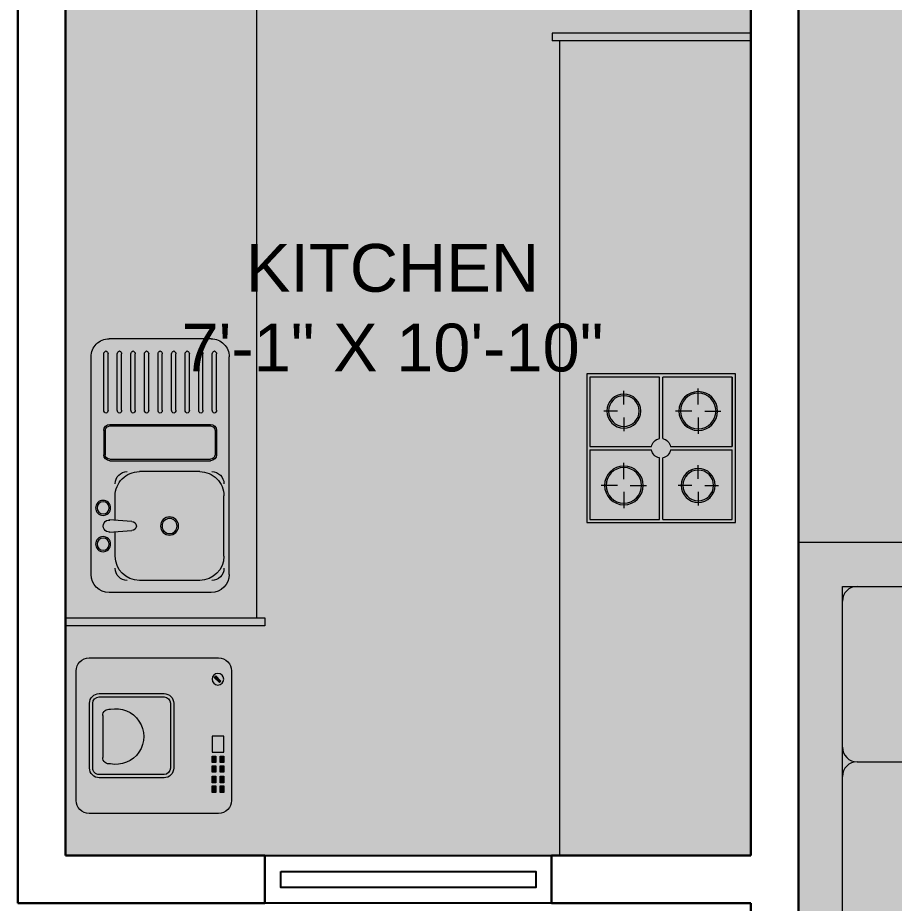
# Model space of a CAD drawing. Header units: inches. Extents: x -5.8 to 4.8, y -4.2 to 4.3.
# Drawn here: x -5.75 to -3, y -1.07 to 1.708 of the extents above; entities that cross this region are included whole.
import ezdxf

# ---------------------------------------------------------------- set-up
doc = ezdxf.new("R2010")
doc.units = ezdxf.units.IN
doc.header["$MEASUREMENT"] = 0
for name, color, linetype, lineweight in [('floor', 8, 'Continuous', 13), ('FURINTURE', 7, 'Continuous', 18), ('text', 7, 'Continuous', 25), ('WALL', 7, 'Continuous', 30), ('WINDOW', 140, 'Continuous', 25)]:
    doc.layers.add(name, color=color, linetype=linetype, lineweight=lineweight)
doc.layers.add('FUR HATCH', color=7, linetype='Continuous', lineweight=5, true_color=0xffffff)
doc.styles.add('ARIAL', font='arial.ttf')

# ---------------------------------------------------------------- blocks, each defined once
blk = doc.blocks.new('5SF48')
at = {"layer": 'FUR HATCH', "true_color": 0xffffff}
for points in [[(804.968206248391, -39.41135906562914), (804.3452062483916, -39.41135906562916), (804.3452062483916, -39.38635906562915), (804.968206248391, -39.38635906562915)], [(804.945206248391, -39.41135906562916), (804.3452062483908, -39.41135906562916), (804.3452062483915, -41.96635906562912), (804.9452062483914, -41.96635906562912)]]:
    blk.add_hatch(color=7, dxfattribs=at).paths.add_polyline_path(points)
at = {"layer": 'FURINTURE'}
for p, q in [((804.3452062483916, -39.38635906562915), (804.968206248391, -39.38635906562915)), ((804.3452062483916, -39.38635906562915), (804.3452062483916, -41.9663590656291)), ((804.968206248391, -39.38635906562915), (804.968206248391, -39.41135906562914)), ((804.3452062483916, -39.41135906562916), (804.9682062483913, -39.41135906562914)), ((804.945206248391, -39.41135906562916), (804.9452062483917, -41.9663590656291)), ((804.3936410288885, -40.92211377914897), (804.3936410288885, -40.45560435210929)), ((804.3936410288885, -40.45560435210929), (804.8601504559282, -40.45560435210929)), ((804.4037825381721, -40.46574586139275), (804.6218249877667, -40.46574586139275)), ((804.4037825381721, -40.46574586139275), (804.4037825381721, -40.6837883109874)), ((804.4037825381721, -40.6837883109874), (804.4037825381721, -40.46574586139275)), ((804.6218249877667, -40.65886007660812), (804.6218249877667, -40.46574586139275)), ((804.6319664970504, -40.65886007660812), (804.6319664970504, -40.46574586139275)), ((804.6319664970504, -40.46574586139275), (804.850008946645, -40.46574586139275)), ((804.850008946645, -40.46574586139275), (804.850008946645, -40.6837883109874)), ((804.8601504559282, -40.45560435210929), (804.8601504559282, -40.92211377914897)), ((804.5102683856486, -40.55194869030215), (804.5102683856486, -40.5012411438849)), ((804.7435230991684, -40.55194869030198), (804.7435230991684, -40.50884727584743)), ((804.4899853670813, -40.57223170886921), (804.4392778206642, -40.57223170886921)), ((804.5305514042157, -40.57223170886921), (804.5812589506329, -40.57223170886921)), ((804.7638061177355, -40.57223170886921), (804.80690753219, -40.57223170886921)), ((804.5102683856486, -40.59251472743627), (804.5102683856486, -40.64322227385351)), ((804.7435230991684, -40.59251472743643), (804.7435230991684, -40.63561614189099)), ((804.5968967533875, -40.6837883109874), (804.4037825381721, -40.6837883109874)), ((804.5968967533875, -40.69392982027086), (804.4037825381721, -40.69392982027086)), ((804.4037825381721, -40.9119722698655), (804.4037825381721, -40.69392982027086)), ((804.850008946645, -40.6837883109874), (804.6568947314295, -40.6837883109874)), ((804.850008946645, -40.69392982027086), (804.6568947314295, -40.69392982027086)), ((804.850008946645, -40.69392982027086), (804.850008946645, -40.9119722698655)), ((804.6218249877667, -40.9119722698655), (804.6218249877667, -40.71885805465014)), ((804.6319664970504, -40.9119722698655), (804.6319664970504, -40.71885805465014)), ((804.5102683856486, -40.78520340382182), (804.5102683856486, -40.74210198936728)), ((804.7435230991684, -40.7856171981664), (804.7435230991684, -40.73449585740475)), ((804.4899853670813, -40.80548642238904), (804.4468839526268, -40.80548642238904)), ((804.5305514042157, -40.80548642238904), (804.5736528186702, -40.80548642238904)), ((804.7236538749456, -40.80548642238904), (804.6725325341839, -40.80548642238904)), ((804.7638061177353, -40.80548642238904), (804.8145136641526, -40.80548642238904)), ((804.5102683856486, -40.82576944095627), (804.5102683856486, -40.86887085541083)), ((804.7435230991684, -40.82576944095599), (804.7435230991684, -40.87647698737335)), ((804.6218249877667, -40.9119722698655), (804.4037825381721, -40.9119722698655)), ((804.850008946645, -40.9119722698655), (804.6319664970504, -40.9119722698655)), ((804.8601504559282, -40.92211377914897), (804.3936410288885, -40.92211377914897)), ((804.9452062483917, -41.9663590656291), (804.3452062483916, -41.9663590656291))]:
    blk.add_line(p, q, dxfattribs=at)
for centre, radius in [((804.5102683856486, -40.57223170886921), 0.0608490557008281), ((804.5102683856486, -40.57223170886921), 0.0557783010590924), ((804.7435230991684, -40.57223170886921), 0.0532429237382246), ((804.7435230991684, -40.57223170886921), 0.0481721690964889), ((804.5102683856486, -40.80548642238904), 0.0532429237382246), ((804.7435230991684, -40.80548642238904), 0.0608490557008281), ((804.7435230991684, -40.80548642238904), 0.0557783010590924), ((804.5102683856486, -40.80548642238904), 0.0481721690964889)]:
    blk.add_circle(centre, radius, dxfattribs=at)
for start, end in [(99.5940682268516, 170.4059317731418), (9.59406822685825, 80.40593177314838), (189.5940682268582, 260.4059317731484), (279.5940682268516, 350.4059317731418)]:
    blk.add_arc((804.6268957424085, -40.68885906562913), 0.0304245278504141, start, end, dxfattribs=at)
blk = doc.blocks.new('5S4DF8R')
at = {"layer": 'FUR HATCH', "true_color": 0xffffff}
for points in [[(806.4952062483912, -49.53136942318218), (805.8952062483912, -49.53136942318213), (805.8952062483912, -52.08636942318221), (806.4952062483912, -52.08636942318221)], [(806.4952062483912, -52.08636942318221), (805.8702062483912, -52.08636942318221), (805.8702062483912, -52.11136942318218), (806.4952062483912, -52.11136942318218)]]:
    blk.add_hatch(color=7, dxfattribs=at).paths.add_polyline_path(points)
at = {"layer": 'FURINTURE'}
for p, q in [((806.0383381693393, -51.21031876354814), (806.3583454870842, -51.21031876354814)), ((805.9814774079302, -51.94950866183295), (805.9814774079302, -51.26717952495422)), ((806.0214809611572, -51.43460296545097), (806.0214809611572, -51.2577027313895)), ((806.0349765775441, -51.43460296545097), (806.0349765775441, -51.2577027313895)), ((806.0640092258731, -51.43460296545097), (806.0640092258731, -51.2577027313895)), ((806.0775048422593, -51.43460296545097), (806.0775048422593, -51.2577027313895)), ((806.1065374905893, -51.43460296545097), (806.1065374905893, -51.2577027313895)), ((806.1200331069753, -51.43460296545097), (806.1200331069753, -51.2577027313895)), ((806.1490657553032, -51.43460296545097), (806.1490657553032, -51.2577027313895)), ((806.1625613716903, -51.43460296545097), (806.1625613716903, -51.2577027313895)), ((806.1915940200181, -51.43460296545097), (806.1915940200181, -51.2577027313895)), ((806.2050896364052, -51.43460296545097), (806.2050896364052, -51.2577027313895)), ((806.2341222847333, -51.43460296545097), (806.2341222847333, -51.2577027313895)), ((806.2476179011203, -51.43460296545097), (806.2476179011203, -51.2577027313895)), ((806.276650549448, -51.43460296545097), (806.276650549448, -51.2577027313895)), ((806.2901461658353, -51.43460296545097), (806.2901461658353, -51.2577027313895)), ((806.3191788141643, -51.43460296545097), (806.3191788141643, -51.2577027313895)), ((806.3326744305499, -51.43460296545097), (806.3326744305499, -51.2577027313895)), ((806.3617070788789, -51.43460296545097), (806.3617070788789, -51.2577027313895)), ((806.3752026952662, -51.43460296545097), (806.3752026952662, -51.2577027313895)), ((806.4152062484932, -51.94950866183295), (806.4152062484932, -51.26717952495422)), ((806.0214649206054, -51.49833919458043), (806.0214649206054, -51.57415354312186)), ((806.0262033173891, -51.49833919458043), (806.0262033173891, -51.57415354312186)), ((806.3562491081293, -51.47938560743916), (806.040418507741, -51.47938560743916)), ((806.3562491081293, -51.48412400422738), (806.040418507741, -51.48412400422738)), ((806.3704642984812, -51.49833919458043), (806.3704642984812, -51.57415354312186)), ((806.3752026952662, -51.49833919458043), (806.3752026952662, -51.57415354312186)), ((806.3562491081293, -51.58836873346896), (806.040418507741, -51.58836873346896)), ((806.3562491081293, -51.59310713025721), (806.040418507741, -51.59310713025721)), ((806.0740416800473, -51.62729768053185), (806.2635775514052, -51.62729768053185)), ((805.9982273315021, -51.89264790042689), (805.9982273315021, -51.70311202907329)), ((806.3393918999501, -51.78018995009121), (806.3393918999501, -51.70311202907329)), ((806.2872695353261, -51.78366477440302), (806.3583454870842, -51.7789263776147)), ((806.3583454870842, -51.81683355188546), (806.2872695353261, -51.81209515510304)), ((806.3393918999501, -51.89264790042689), (806.3393918999501, -51.81556997940898)), ((806.0740416800473, -51.96846224897424), (806.2635775514052, -51.96846224897424)), ((806.0383381693393, -52.00636942324493), (806.3583454870842, -52.00636942324493))]:
    blk.add_line(p, q, dxfattribs=at)
for points in [[(805.8952062483912, -49.53136942318216), (806.4952062483912, -49.53136942318216), (806.4952062483912, -52.08636942318221), (805.8952062483912, -52.08636942318221), (805.8952062483912, -49.53136942318216)], [(806.4952062483912, -52.08636942318221), (805.8702062483912, -52.08636942318221), (805.8702062483912, -52.11136942318218), (806.4952062483912, -52.11136942318218), (806.4952062483912, -52.08636942318221)]]:
    blk.add_lwpolyline(points, dxfattribs=at)
for centre, major_axis, ratio, start_param, end_param in [((806.0383381693393, -51.26717952495422), (-0.0402066299750459, 0.0402066299750459), 0.9999999999577099, -0.7853981634185934, 0.7853981634185933), ((806.3583454870842, -51.26717952495422), (0.0402066299750459, 0.0402066299750459), 0.9999999999735799, 5.497787143768802, 7.068583470590244), ((806.0309577547251, -51.2577027313895), (0.0067011049980426, 0.0067011049980426), 0.9999999995191231, 1.07749936342947, 2.356194489951906), ((806.0254997839761, -51.2577027313895), (-0.006701104998081901, 0.006701104998081901), 0.9999999995125142, 3.926990817230984, 5.205685943748222), ((806.073486019441, -51.2577027313895), (0.0067011049980783, 0.0067011049980783), 0.9999999995156766, 1.077499363504371, 2.356194489950182), ((806.0680280486923, -51.2577027313895), (-0.006701104998366801, 0.006701104998366801), 0.9999999995184345, 3.926990817228023, 5.205685943676535), ((806.1160142841562, -51.2577027313895), (0.006701104997653, 0.006701104997653), 0.9999999996360104, 1.077499363458546, 2.356194490010349), ((806.1105563134062, -51.2577027313895), (-0.006701104997653, 0.006701104997653), 0.9999999996360104, 3.926990817169237, 5.205685943721039), ((806.1585425488713, -51.2577027313895), (0.006701104998366801, 0.006701104998366801), 0.9999999995184347, 1.07749936350305, 2.356194489951562), ((806.1530845781223, -51.2577027313895), (-0.0067011049973205, 0.0067011049973205), 0.9999999996914307, 3.926990817141525, 5.20568594375521), ((806.2010708135872, -51.2577027313895), (0.006701104998406101, 0.006701104998406101), 0.9999999995118257, 1.077499363504943, 2.356194489948257), ((806.1956128428374, -51.2577027313895), (-0.006701104998117601, 0.006701104998117601), 0.9999999995090672, 3.926990817232708, 5.205685943673321), ((806.243599078301, -51.2577027313895), (0.006701104998117601, 0.006701104998117601), 0.9999999995090672, 1.077499363506264, 2.356194489946878), ((806.2381411075523, -51.2577027313895), (-0.0067011049980794, 0.0067011049980794), 0.9999999995664964, 3.926990817203993, 5.205685943708716), ((806.2861273430162, -51.2577027313895), (0.006701104997653, 0.006701104997653), 0.9999999996360104, 1.077499363458546, 2.356194490010349), ((806.2806693722673, -51.2577027313895), (-0.006701104997653, 0.006701104997653), 0.9999999996360104, 3.926990817169237, 5.205685943721039), ((806.3286556077322, -51.2577027313895), (0.006701104997653, 0.006701104997653), 0.9999999996360104, 1.077499363458546, 2.356194490010349), ((806.3231976369823, -51.2577027313895), (-0.006701104997653, 0.006701104997653), 0.9999999996360104, 3.926990817169237, 5.205685943721039), ((806.3711838724462, -51.2577027313895), (0.006701104998081901, 0.006701104998081901), 0.9999999995125142, 1.077499363431363, 2.356194489948601), ((806.3657259016973, -51.2577027313895), (-0.0067011049980783, 0.0067011049980783), 0.9999999995156766, 3.926990817229403, 5.205685943675214), ((806.0309577547251, -51.43460296545097), (-0.0067011049980426, 0.0067011049980426), 0.9999999995191226, 0.7853981636378871, 2.064093290160321), ((806.0254997839761, -51.43460296545097), (0.006701104998081901, 0.006701104998081901), 0.9999999995125142, 4.219092017021157, 5.497787143538394), ((806.073486019441, -51.43460296545097), (-0.006701104998141899, 0.006701104998141899), 0.9999999995075712, 0.7853981636436629, 2.064093290071848), ((806.0680280486923, -51.43460296545097), (0.006701104998366801, 0.006701104998366801), 0.9999999995184347, 4.219092017092843, 5.497787143541355), ((806.1160142841562, -51.43460296545097), (-0.006701104997653, 0.006701104997653), 0.9999999996360104, 0.7853981635794433, 2.064093290131246), ((806.1105563134062, -51.43460296545097), (0.006701104997653, 0.006701104997653), 0.9999999996360104, 4.219092017048339, 5.497787143600143), ((806.1585425488713, -51.43460296545097), (-0.006701104998366801, 0.006701104998366801), 0.9999999995184345, 0.7853981636382308, 2.064093290086742), ((806.1530845781223, -51.43460296545097), (0.0067011049973205, 0.0067011049973205), 0.9999999996914307, 4.219092017014168, 5.497787143627853), ((806.2010708135872, -51.43460296545097), (-0.006701104998406001, 0.006701104998406101), 0.9999999995118257, 0.7853981636415353, 2.064093290084849), ((806.1956128428374, -51.43460296545097), (0.006701104998117601, 0.006701104998117601), 0.9999999995090672, 4.219092017096057, 5.497787143536671), ((806.243599078301, -51.43460296545097), (-0.006701104998117601, 0.006701104998117601), 0.9999999995090672, 0.7853981636429146, 2.064093290083528), ((806.2381411075523, -51.43460296545097), (0.0067011049980794, 0.0067011049980794), 0.9999999995664964, 4.219092017060662, 5.497787143565387), ((806.2861273430162, -51.43460296545097), (-0.006701104997653, 0.006701104997653), 0.9999999996360104, 0.7853981635794433, 2.064093290131246), ((806.2806693722673, -51.43460296545097), (0.006701104997653, 0.006701104997653), 0.9999999996360104, 4.219092017048339, 5.497787143600143), ((806.3286556077322, -51.43460296545097), (-0.006701104997653, 0.006701104997653), 0.9999999996360104, 0.7853981635794433, 2.064093290131246), ((806.3231976369823, -51.43460296545097), (0.006701104997653, 0.006701104997653), 0.9999999996360104, 4.219092017048339, 5.497787143600143), ((806.3711838724462, -51.43460296545097), (-0.006701104998081901, 0.006701104998081901), 0.9999999995125142, 0.7853981636411911, 2.064093290158428), ((806.3657259016973, -51.43460296545097), (0.0067011049980783, 0.0067011049980783), 0.9999999995156766, 4.219092017094163, 5.497787143539977), ((806.040418507741, -51.49833919458043), (0.0134022099945791, 0.0134022099945791), 0.9999999998508966, 0.7853981634719999, 2.356194490117792), ((806.040418507741, -51.49833919458043), (-0.0100516574945004, 0.0100516574945004), 0.9999999999386376, -0.7853981634281296, 0.7853981634281296), ((806.3562491081293, -51.49833919458043), (-0.0134022099942324, 0.0134022099942324), 0.9999999999030088, 3.926990817035736, 5.497787143733643), ((806.3562491081293, -51.49833919458043), (0.0100516574945004, 0.0100516574945004), 0.9999999999386376, 5.497787143751456, 7.068583470607715), ((806.040418507741, -51.57415354312186), (-0.0134022099933633, 0.0134022099933633), 0.9999999997207965, 0.7853981635366752, 2.356194490052743), ((806.040418507741, -51.57415354312186), (-0.0100516574926593, 0.0100516574926593), 0.9999999998891019, 0.7853981634528973, 2.356194490136895), ((806.3562491081293, -51.57415354312186), (0.0134022099930081, 0.0134022099930081), 0.9999999997738135, 3.926990817100334, 5.49778714366867), ((806.3562491081293, -51.57415354312186), (0.0100516574926593, 0.0100516574926593), 0.9999999998891019, 3.92699081704269, 5.497787143726689), ((806.0740416800473, -51.70311202907329), (-0.0536088399675378, 0.05360883996753791), 0.9999999999309894, -0.7853981634334531, 0.7853981634319536), ((806.0361345057739, -51.66520485480261), (0.02680441998337021, 0.02680441998337021), 0.999999999953244, 0.7853981634208262, 2.356194490168967), ((806.2635775514052, -51.70311202907329), (0.05360883996762671, 0.05360883996762671), 0.9999999999291752, 5.497787143746725, 7.068583470610948), ((806.3014847256771, -51.66520485480261), (-0.02680441998337021, 0.02680441998337021), 0.999999999953244, 3.926990817010618, 5.497787143758759), ((806.3772990742203, -51.74101920334404), (-0.0167527624893253, 0.0167527624893254), 0.9999999999323502, -1.57079632679426, 4.712388980385325), ((806.3772990742203, -51.74101920334404), (0.0134022099919058, 0.0134022099919058), 0.9999999999408862, 4.712388980384689, 10.99557428756427), ((806.1688096157251, -51.79787996475011), (-0.0201033149889973, 0.0201033149889973), 0.9999999999201211, 4.712388980383804, 10.99557428756339), ((806.1688096157251, -51.79787996475011), (0.0167527624909312, 0.0167527624909312), 0.999999999991305, 4.712388980385325, 10.99557428756491), ((806.3583454870842, -51.79787996475011), (0.0134022099999329, 0.0134022099999329), 0.9999999988251582, 3.793854490047388, 7.201719798691729), ((806.2872695353261, -51.79787996475011), (0.0100516574943275, 0.0100516574943275), 0.9999999999850387, 0.7853981634049289, 3.926990816994722), ((806.3772990742203, -51.85474072615613), (0.0167527624910164, 0.0167527624910164), 0.9999999999862154, 4.712388980385325, 10.99557428756491), ((806.3772990742203, -51.85474072615613), (-0.0134022099932807, 0.0134022099932807), 0.999999999729084, -1.570796326793836, 4.71238898038575), ((806.0740416800473, -51.89264790042689), (-0.0536088399680989, 0.0536088399680989), 0.9999999999895344, 0.7853981634026809, 2.356194490187112), ((806.2635775514052, -51.89264790042689), (0.0536088399680101, 0.0536088399680101), 0.9999999999928484, 3.926990816990817, 5.497787143778561), ((806.0361345057739, -51.93055507469754), (0.0268044199850692, 0.0268044199850692), 0.9999999999824232, 2.356194490183556, 3.926990816996029), ((806.3014847256771, -51.93055507469754), (-0.0268044199850692, 0.0268044199850692), 0.9999999999824232, 2.356194490183556, 3.926990816996029), ((806.0383381693393, -51.94950866183295), (-0.0402066299775258, 0.0402066299775258), 0.9999999999383216, 0.7853981634282872, 2.356194490161505), ((806.3583454870842, -51.94950866183295), (0.0402066299781653, 0.0402066299781653), 0.9999999999225032, 3.926990817025989, 5.497787143743263)]:
    blk.add_ellipse(centre, major_axis=major_axis, ratio=ratio, start_param=start_param, end_param=end_param, dxfattribs=at)
blk = doc.blocks.new('A$C350F168F')
at = {"layer": 'FUR HATCH', "true_color": 0xffffff}
h = blk.add_hatch(color=7, dxfattribs=at)
edge = h.paths.add_edge_path()
edge.add_ellipse((-0.3333333332919892, -0.7499999999892282), major_axis=(-0.02946278254755761, -0.02946278254755761), ratio=0.9999999999986248, start_angle=225.0000000001418, end_angle=314.9999999999605)
edge.add_line((-0.3749999999536158, -0.7499999999892282), (-0.3749999999536158, -0.8333333333212349))
edge.add_line((-0.3749999999536158, -0.8333333333212349), (-0.1666666666460515, -0.8333333333212349))
edge.add_line((-0.1666666666460514, -0.8333333333212349), (-0.1249999999845351, -0.8333333333214625))
edge.add_line((-0.1249999999845386, -0.8333333333214341), (-0.1249999999845386, -2.333333333299489))
edge.add_line((-0.1249999999845386, -2.33333333329949), (-0.3749999999536193, -2.33333333329949))
edge.add_line((-0.3749999999536158, -2.33333333329949), (-0.3749999999536158, -2.416666666631615))
edge.add_ellipse((-0.3333333332921029, -2.416666666631613), major_axis=(-0.02946278254738571, -0.02946278254738571), ratio=0.9999999999980204, start_angle=314.9999999999432, end_angle=405.0000000000566)
edge.add_line((-0.3333333332921029, -2.458333333297586), (2.131628207280301e-14, -2.458333333297586))
edge.add_line((0, -2.458333333297586), (0, -0.7083333333229425))
edge.add_line((0, -0.7083333333229122), (-0.3333333332921029, -0.7083333333229122))
h = blk.add_hatch(color=7, dxfattribs=at)
edge = h.paths.add_edge_path()
edge.add_ellipse((-0.5833333332610664, -1.374999999980103), major_axis=(-0.02946278254755761, -0.02946278254755761), ratio=0.9999999999986248, start_angle=225.0000000001469, end_angle=314.9999999999605)
edge.add_line((-0.6249999999228067, -1.374999999980103), (-0.6249999999228067, -1.791666666640709))
edge.add_ellipse((-0.5833333332611801, -1.791666666640708), major_axis=(-0.02946278254738391, -0.02946278254738391), ratio=0.9999999999981399, start_angle=314.9999999999466, end_angle=405.0000000000729)
edge.add_line((-0.5833333332611801, -1.833333333306683), (-0.1666666666460514, -1.833333333306683))
edge.add_ellipse((-0.1666666666460514, -1.791666666640708), major_axis=(0.029462782547375, -0.029462782547375), ratio=0.9999999999982317, start_angle=-45.00000000007991, end_angle=45.00000000005065)
edge.add_line((-0.1249999999845386, -1.791666666640708), (-0.1249999999845386, -1.374999999980103))
edge.add_ellipse((-0.1666666666461651, -1.374999999980103), major_axis=(0.02946278254753231, -0.02946278254753231), ratio=0.9999999999986414, start_angle=45.00000000003892, end_angle=134.9999999998534)
edge.add_line((-0.1666666666460514, -1.333333333313817), (-0.5833333332611801, -1.333333333313817))
h = blk.add_hatch(color=7, dxfattribs=at)
edge = h.paths.add_edge_path()
edge.add_ellipse((-0.5833333332611801, -1.874999999972743), major_axis=(0.0294627825474354, -0.0294627825474354), ratio=0.9999999999968606, start_angle=134.99999999991, end_angle=225.0000000000899)
edge.add_line((-0.6249999999228067, -1.874999999972743), (-0.6249999999228067, -2.291666666633345))
edge.add_ellipse((-0.5833333332610664, -2.291666666633345), major_axis=(-0.0294627825474905, -0.0294627825474905), ratio=0.9999999999985792, start_angle=314.9999999999592, end_angle=404.999999999933)
edge.add_line((-0.5833333332611801, -2.33333333329949), (-0.1666666666460514, -2.33333333329949))
edge.add_ellipse((-0.1666666666461651, -2.291666666633345), major_axis=(0.02946278254751711, -0.02946278254751711), ratio=0.9999999999986464, start_angle=-44.99999999993617, end_angle=45.00000000003877)
edge.add_line((-0.1249999999845386, -2.291666666633345), (-0.1249999999845386, -1.874999999972743))
edge.add_ellipse((-0.1666666666460514, -1.874999999972743), major_axis=(-0.02946278254744431, -0.02946278254744431), ratio=0.9999999999968542, start_angle=134.9999999999098, end_angle=225.0000000000902)
edge.add_line((-0.1666666666460514, -1.833333333306683), (-0.5833333332611981, -1.833333333306683))
at = {"layer": 'FURINTURE'}
for p, q in [((0, -2.458333333297586), (0, -0.7083333333229122)), ((-0.1249999999845386, -0.8333333333212349), (-0.1249999999845386, -2.33333333329949)), ((-0.1249999999845386, -1.374999999980103), (-0.1249999999845386, -1.791666666640708)), ((-0.1666666666460514, -1.833333333306683), (-0.5833333332611801, -1.833333333306683)), ((-0.1249999999845386, -1.874999999972743), (-0.1249999999845386, -2.291666666633345)), ((-0.1666666666460514, -2.33333333329949), (-0.5833333332611801, -2.33333333329949)), ((-0.1249999999845386, -2.33333333329949), (-0.3749999999536158, -2.33333333329949)), ((-0.3333333332921029, -2.458333333297586), (0, -2.458333333297586))]:
    blk.add_line(p, q, dxfattribs=at)
for centre, major_axis, ratio, start_param, end_param in [((-0.1666666666460514, -1.791666666640708), (0.0294627825473821, -0.0294627825473821), 0.9999999999982612, -0.7853981633988294, 0.7853981633983178), ((-0.1666666666460514, -1.874999999972743), (-0.0294627825474319, -0.0294627825474318), 0.999999999997102, 2.356194490190893, 3.926990816989115), ((-0.1666666666461651, -2.291666666633345), (0.0294627825474905, -0.0294627825474905), 0.9999999999986644, -0.7853981633963257, 0.7853981633981157)]:
    blk.add_ellipse(centre, major_axis=major_axis, ratio=ratio, start_param=start_param, end_param=end_param, dxfattribs=at)
blk = doc.blocks.new('A$C0A692ACF')
at = {"layer": 'FUR HATCH', "true_color": 0xffffff}
h = blk.add_hatch(color=7, dxfattribs=at)
edge = h.paths.add_edge_path()
edge.add_ellipse((-1.156933979428229, 0.5228513609754942), major_axis=(0.03592102449263841, 0.03592102449263841), ratio=0.9999999999991792, start_angle=45.000000000023476, end_angle=134.9999999999765, ccw=False)
edge.add_line((-1.15693397857558, 0.5736513610018223), (-0.648933980309721, 0.5736513610018791))
edge.add_ellipse((-0.6489339794557055, 0.5228513609754942), major_axis=(-0.03592102449263841, 0.03592102449263841), ratio=0.9999999999991785, start_angle=225.0000000000235, end_angle=314.99999999997647, ccw=False)
edge.add_line((-0.5981339794584529, 0.5228513618261275), (-0.5981339794584529, 0.01485135985856789))
edge.add_ellipse((-0.6489339794557055, 0.0148513607119298), major_axis=(0.03592102449263841, 0.03592102449263841), ratio=0.9999999999991792, start_angle=225.0000000000235, end_angle=314.9999999999765, ccw=False)
edge.add_line((-0.6489339803086978, -0.0359486393144266), (-1.156933978573644, -0.0359486393144266))
edge.add_ellipse((-1.156933979428229, 0.0148513607119298), major_axis=(-0.03592102449263841, 0.03592102449263841), ratio=0.9999999999991785, start_angle=45.00000000002359, end_angle=134.9999999999765, ccw=False)
edge.add_line((-1.20773397942537, 0.0148513598612397), (-1.20773397942537, 0.5228513618292541))
edge = h.paths.add_edge_path(flags=16)
edge.add_ellipse((-1.117029873057844, 0.1418513607778209), major_axis=(0.02694076836947091, 0.02694076836947091), ratio=0.9999999999997656, start_angle=134.9999999999933, end_angle=225.0000000000067)
edge.add_line((-1.117029872570126, 0.1037513607580252), (-0.8630298735570283, 0.1037513607580252))
edge.add_ellipse((-0.863029873071582, 0.1418513607778209), major_axis=(-0.02694076836947091, 0.02694076836947091), ratio=0.9999999999997656, start_angle=134.9999999999933, end_angle=225.0000000000067)
edge.add_line((-0.8249298730736427, 0.1418513602925486), (-0.8249298730736427, 0.3958513613965239))
edge.add_ellipse((-0.863029873071582, 0.3958513609096029), major_axis=(0.02694076836947091, 0.02694076836947091), ratio=0.9999999999997656, start_angle=314.9999999999932, end_angle=405.0000000000067)
edge.add_line((-0.8630298735581619, 0.4339513609293705), (-1.117029872570125, 0.4339513609294272))
edge.add_ellipse((-1.117029873057844, 0.3958513609096029), major_axis=(-0.02694076836947091, 0.02694076836947091), ratio=0.9999999999997656, start_angle=-45.00000000000671, end_angle=45.00000000000671)
edge.add_line((-1.155129873055784, 0.3958513613976038), (-1.155129873055784, 0.1418513602922076))
edge = h.paths.add_edge_path(flags=0)
edge.add_ellipse((-1.117029873057844, 0.1418513607778209), major_axis=(0.0179605122463187, 0.0179605122463187), ratio=0.9999999999992386, start_angle=134.9999999999781, end_angle=225.0000000000218)
edge.add_line((-1.117029872845021, 0.1164513607646427), (-0.8630298732832702, 0.1164513607645858))
edge.add_ellipse((-0.863029873071582, 0.1418513607778209), major_axis=(-0.0179605122463187, 0.0179605122463187), ratio=0.999999999999238, start_angle=134.9999999999781, end_angle=225.0000000000218)
edge.add_line((-0.8376298730729557, 0.1418513605648286), (-0.8376298730729557, 0.3958513611233343))
edge.add_ellipse((-0.863029873071582, 0.3958513609096029), major_axis=(0.0179605122463187, 0.0179605122463187), ratio=0.9999999999992386, start_angle=314.9999999999781, end_angle=405.0000000000216)
edge.add_line((-0.8630298732813344, 0.4212513609227531), (-1.117029872843313, 0.4212513609228098))
edge.add_ellipse((-1.117029873057844, 0.3958513609096029), major_axis=(-0.0179605122463187, 0.0179605122463187), ratio=0.999999999999238, start_angle=-45.00000000002182, end_angle=45.00000000002182)
edge.add_line((-1.142429873056469, 0.3958513611224532), (-1.142429873056469, 0.1418513605653118))
edge = h.paths.add_edge_path(flags=0)
edge.add_ellipse((-1.078108947821987, 0.1901718226577884), major_axis=(0.0179605122463181, 0.0179605122463181), ratio=0.9999999999990332, start_angle=134.9999999999722, end_angle=235.8174334967031)
edge.add_ellipse((-1.051965515973392, 0.2723035244601704), major_axis=(-0.0772112349883341, 0.077211234988334), ratio=0.9999999999986701, start_angle=123.7105019033549, end_angle=326.2894980965688)
edge.add_ellipse((-1.078108947821987, 0.3544352262626091), major_axis=(0.0179605122463214, 0.0179605122463214), ratio=0.9999999999981144, start_angle=34.18256650337283, end_angle=134.9999999999459)
edge.add_line((-1.103508947820728, 0.3544352264767667), (-1.103508947820728, 0.1901718224430057))
edge = h.paths.add_edge_path(flags=16)
edge.add_ellipse((-0.6517999414276119, 0.0473301536823101), major_axis=(-0.0161653676383545, 0.0161653676383545), ratio=0.9999999999973684, start_angle=0, end_angle=360, ccw=False)
h.paths.add_polyline_path([(-0.6661510904411898, 0.0400298240389532), (-0.6603356723442178, 0.0342144059385419), (-0.6397113220676829, 0.0548387562266441), (-0.6455267401647689, 0.0606541743269418)], flags=0)
h.paths.add_polyline_path([(-0.6746612235760949, 0.2703549921432966), (-0.6289386592793563, 0.2703549921432966), (-0.6289386592793563, 0.3333888652783514), (-0.6746612235760949, 0.3333888652783514)], flags=16)
h.paths.add_polyline_path([(-0.6746612235760949, 0.3491473838015793), (-0.6604715761322951, 0.3491473838016077), (-0.6604715761322951, 0.3743607722893216), (-0.6746612235760949, 0.3743607722892648)], flags=16)
h.paths.add_polyline_path([(-0.6746612235760949, 0.3869678684490623), (-0.6604715761322951, 0.3869678684490623), (-0.6604715761322951, 0.4121812569367195), (-0.6746612235760949, 0.4121812569367195)], flags=16)
h.paths.add_polyline_path([(-0.6431283067233835, 0.3491473838015793), (-0.6289386592793563, 0.3491473838015793), (-0.6289386592793563, 0.3743607722893216), (-0.6431283067231564, 0.3743607722893216)], flags=16)
h.paths.add_polyline_path([(-0.6746612235760949, 0.4279397754599473), (-0.6604715761322951, 0.4279397754599473), (-0.6604715761322951, 0.4531531639476897), (-0.6746612235760949, 0.4531531639476897)], flags=16)
h.paths.add_polyline_path([(-0.6431283067231564, 0.3869678684490623), (-0.6289386592793563, 0.3869678684490623), (-0.6289386592793563, 0.4121812569367195), (-0.6431283067231564, 0.4121812569367195)], flags=16)
h.paths.add_polyline_path([(-0.6746612235760949, 0.4657602601074873), (-0.6604715761322951, 0.4657602601074873), (-0.6604715761322951, 0.4909736485950589), (-0.6746612235760949, 0.4909736485951444)], flags=16)
h.paths.add_polyline_path([(-0.6431283067231564, 0.4279397754599473), (-0.6289386592793563, 0.4279397754599473), (-0.6289386592793563, 0.4531531639476897), (-0.6431283067231564, 0.4531531639476897)], flags=16)
h.paths.add_polyline_path([(-0.6431283067231564, 0.4657602601074873), (-0.6289386592793563, 0.4657602601073452), (-0.6289386592793563, 0.4909736485950589), (-0.6431283067231564, 0.4909736485950022)], flags=16)
for points in [[(-0.6604715761320678, 0.4909736485950873), (-0.6746612235759814, 0.4909736485950873), (-0.6746612235759814, 0.4657602601074018), (-0.6604715761320678, 0.4657602601074018)], [(-0.6289386592793563, 0.4909736485950873), (-0.6431283067231564, 0.4909736485950873), (-0.6431283067231564, 0.4657602601074018), (-0.6289386592793563, 0.4657602601074018)], [(-0.6604715761320678, 0.4531531639476897), (-0.6746612235759814, 0.4531531639476897), (-0.6746612235759814, 0.4279397754599759), (-0.6604715761320678, 0.4279397754599759)], [(-0.6289386592793563, 0.4531531639476897), (-0.6431283067231564, 0.4531531639476897), (-0.6431283067231564, 0.4279397754599759), (-0.6289386592793563, 0.4279397754599759)], [(-0.6604715761320678, 0.4121812569367195), (-0.6746612235759814, 0.4121812569367195), (-0.6746612235759814, 0.3869678684490623), (-0.6604715761320678, 0.3869678684490623)], [(-0.6289386592793563, 0.4121812569367195), (-0.6431283067231564, 0.4121812569367195), (-0.6431283067231564, 0.3869678684490623), (-0.6289386592793563, 0.3869678684490623)], [(-0.6604715761320678, 0.3743607722893216), (-0.6746612235759814, 0.3743607722893216), (-0.6746612235759814, 0.3491473838016361), (-0.6604715761320678, 0.3491473838016361)], [(-0.6289386592793563, 0.3743607722893216), (-0.6431283067231564, 0.3743607722893216), (-0.6431283067231564, 0.3491473838016361), (-0.6289386592793563, 0.3491473838016361)], [(-0.6289386592793563, 0.3333888652783798), (-0.6746612235759814, 0.3333888652783798), (-0.6746612235759814, 0.2703549921432966), (-0.6289386592793563, 0.2703549921432966)]]:
    blk.add_hatch(color=7, dxfattribs=at).paths.add_polyline_path(points)
h = blk.add_hatch(color=7, dxfattribs=at)
edge = h.paths.add_edge_path()
edge.add_ellipse((-0.8630298730714685, 0.3958513609096029), major_axis=(-0.0269407683694678, 0.0269407683694678), ratio=0.9999999999999992, start_angle=225, end_angle=314.9999999999998)
edge.add_line((-0.8630298733631889, 0.4339513609293705), (-1.117029872766087, 0.4339513609293705))
edge.add_ellipse((-1.117029873057731, 0.3958513609096029), major_axis=(0.0269407683694678, 0.0269407683694678), ratio=0.9999999999999992, start_angle=45.00000000000002, end_angle=134.9999999999999)
edge.add_line((-1.155129873055784, 0.3958513612012949), (-1.155129873055784, 0.1418513604861442))
edge.add_ellipse((-1.117029873057731, 0.1418513607778209), major_axis=(0.0269407683694678, 0.0269407683694678), ratio=0.9999999999999997, start_angle=134.9999999999999, end_angle=225)
edge.add_line((-1.117029872766124, 0.1037513607580536), (-0.8630298733632241, 0.1037513607580478))
edge.add_ellipse((-0.8630298730714685, 0.1418513607778209), major_axis=(0.0269407683694678, 0.0269407683694678), ratio=0.9999999999999983, start_angle=225.0000000000001, end_angle=314.9999999999999)
edge.add_line((-0.8249298730736427, 0.1418513604861289), (-0.8249298730736427, 0.3958513612012879))
edge = h.paths.add_edge_path(flags=16)
edge.add_ellipse((-1.117029873057731, 0.3958513609096029), major_axis=(-0.0179605122463119, 0.0179605122463119), ratio=0.9999999999999952, start_angle=-44.999999999999886, end_angle=45.00000000000023, ccw=False)
edge.add_line((-1.117029872900388, 0.4212513609227815), (-0.8630298732288822, 0.421251360922781))
edge.add_ellipse((-0.8630298730714685, 0.3958513609096029), major_axis=(-0.017960512246312, 0.017960512246312), ratio=0.999999999999996, start_angle=225.0000000000009, end_angle=314.99999999999943, ccw=False)
edge.add_line((-0.8376298730729557, 0.3958513610669741), (-0.8376298730729557, 0.1418513606204252))
edge.add_ellipse((-0.8630298730714685, 0.1418513607778209), major_axis=(0.0179605122463119, 0.0179605122463119), ratio=0.9999999999999966, start_angle=225.0000000000001, end_angle=314.9999999999999, ccw=False)
edge.add_line((-0.8630298732289245, 0.1164513607646427), (-1.117029872900428, 0.1164513607646485))
edge.add_ellipse((-1.117029873057731, 0.1418513607778209), major_axis=(0.0179605122463119, 0.0179605122463119), ratio=0.9999999999999966, start_angle=134.9999999999999, end_angle=225.0000000000001, ccw=False)
edge.add_line((-1.142429873056469, 0.1418513606204499), (-1.142429873056469, 0.3958513610669863))
edge = h.paths.add_edge_path(flags=0)
edge.add_ellipse((-1.078108947821987, 0.3544352262625523), major_axis=(0.0179605122463119, 0.0179605122463119), ratio=0.9999999999999992, start_angle=34.1825665033424, end_angle=135, ccw=False)
edge.add_ellipse((-1.051965515973279, 0.2723035244601704), major_axis=(-0.0772112349882812, 0.0772112349882812), ratio=0.9999999999999984, start_angle=123.71050190338141, end_angle=326.28949809661844, ccw=False)
edge.add_ellipse((-1.078108947821987, 0.1901718226577884), major_axis=(-0.0179605122463119, 0.0179605122463119), ratio=0.9999999999999976, start_angle=45.00000000000023, end_angle=145.8174334966576, ccw=False)
edge.add_line((-1.103508947820728, 0.1901718225007585), (-1.103508947820728, 0.3544352264195949))
at = {"layer": 'FUR HATCH', "ltscale": 5}
h = blk.add_hatch(color=253, dxfattribs=at)
edge = h.paths.add_edge_path()
edge.add_ellipse((-1.051965515973279, 0.2723035244601704), major_axis=(-0.0772112349882812, 0.0772112349882812), ratio=0.9999999999999984, start_angle=123.7105019033815, end_angle=326.2894980966186)
edge.add_ellipse((-1.078108947821987, 0.3544352262625523), major_axis=(0.0179605122463119, 0.0179605122463119), ratio=0.9999999999999992, start_angle=34.18256650334229, end_angle=135)
edge.add_line((-1.103508947820728, 0.3544352264030408), (-1.103508947820728, 0.1901718225173149))
edge.add_ellipse((-1.078108947821987, 0.1901718226577884), major_axis=(-0.0179605122463119, 0.0179605122463119), ratio=0.9999999999999976, start_angle=45.00000000000014, end_angle=145.8174334966574)
at = {"layer": 'FUR HATCH', "true_color": 0xffffff}
h = blk.add_hatch(color=7, dxfattribs=at)
edge = h.paths.add_edge_path()
edge.add_ellipse((-0.6517999414276119, 0.0473301536822817), major_axis=(0.0161653676383254, 0.0161653676383254), ratio=0.9999999999999984, start_angle=0, end_angle=360, ccw=False)
h.paths.add_polyline_path([(-0.660335672344104, 0.0342144059386271), (-0.6661510904410762, 0.0400298240389532), (-0.6455267401647689, 0.0606541743269702), (-0.6397113220677966, 0.054838756226701)], flags=16)
at = {"layer": 'FUR HATCH', "ltscale": 5}
blk.add_hatch(color=253, dxfattribs=at).paths.add_polyline_path([(-0.6397113220677966, 0.054838756226701), (-0.6455267401647689, 0.0606541743269702), (-0.6661510904410762, 0.0400298240389532), (-0.660335672344104, 0.0342144059386271)])
at = {"layer": 'FURINTURE'}
blk.add_line((-1.103508947820728, 0.1901718226577884), (-1.103508947820728, 0.3544352262625523), dxfattribs=at)
for points in [[(-1.20773397942537, 0.5228513609754942), (-1.20773397942537, 0.0148513607119298, 0.4142135623730951), (-1.156933979428229, -0.0359486393144266), (-0.6489339794557055, -0.0359486393144266, 0.4142135623730921), (-0.5981339794584529, 0.0148513607119298), (-0.5981339794584529, 0.5228513609754942, 0.4142135623730951), (-0.6489339794557055, 0.5736513610018505), (-1.156933979428229, 0.5736513610018505, 0.4142135623730982)], [(-1.155129873055784, 0.3958513609096029), (-1.155129873055784, 0.1418513607778209, 0.4142135623730951), (-1.117029873057731, 0.1037513607580536), (-0.8630298730714685, 0.1037513607580536, 0.4142135623730951), (-0.8249298730736427, 0.1418513607778209), (-0.8249298730736427, 0.3958513609096029, 0.4142135623730951), (-0.8630298730714685, 0.4339513609293705), (-1.117029873057731, 0.4339513609293705, 0.4142135623730951)], [(-1.142429873056469, 0.3958513609096029), (-1.142429873056469, 0.1418513607778209, 0.4142135623730951), (-1.117029873057731, 0.1164513607646427), (-0.8630298730714685, 0.1164513607646427, 0.4142135623730951), (-0.8376298730729557, 0.1418513607778209), (-0.8376298730729557, 0.3958513609096029, 0.4142135623730895), (-0.8630298730714685, 0.4212513609227815), (-1.117029873057731, 0.4212513609227815, 0.4142135623730951)]]:
    blk.add_lwpolyline(points, format="xyb", close=True, dxfattribs=at)
for points in [[(-0.6746612235759814, 0.4909736485950873), (-0.6746612235759814, 0.4657602601074018), (-0.6604715761320678, 0.4657602601074018), (-0.6604715761320678, 0.4909736485950873)], [(-0.6431283067231564, 0.4909736485950873), (-0.6431283067231564, 0.4657602601074018), (-0.6289386592793563, 0.4657602601074018), (-0.6289386592793563, 0.4909736485950873)], [(-0.6746612235759814, 0.4531531639476897), (-0.6746612235759814, 0.4279397754599759), (-0.6604715761320678, 0.4279397754599759), (-0.6604715761320678, 0.4531531639476897)], [(-0.6431283067231564, 0.4531531639476897), (-0.6431283067231564, 0.4279397754599759), (-0.6289386592793563, 0.4279397754599759), (-0.6289386592793563, 0.4531531639476897)], [(-0.6746612235759814, 0.4121812569367195), (-0.6746612235759814, 0.3869678684490623), (-0.6604715761320678, 0.3869678684490623), (-0.6604715761320678, 0.4121812569367195)], [(-0.6431283067231564, 0.4121812569367195), (-0.6431283067231564, 0.3869678684490623), (-0.6289386592793563, 0.3869678684490623), (-0.6289386592793563, 0.4121812569367195)], [(-0.6746612235759814, 0.3743607722893216), (-0.6746612235759814, 0.3491473838016361), (-0.6604715761320678, 0.3491473838016361), (-0.6604715761320678, 0.3743607722893216)], [(-0.6431283067231564, 0.3743607722893216), (-0.6431283067231564, 0.3491473838016361), (-0.6289386592793563, 0.3491473838016361), (-0.6289386592793563, 0.3743607722893216)], [(-0.6746612235759814, 0.2703549921432966), (-0.6746612235759814, 0.3333888652783798), (-0.6289386592793563, 0.3333888652783798), (-0.6289386592793563, 0.2703549921432966)], [(-0.6455267401647689, 0.0606541743269702), (-0.6661510904410762, 0.0400298240389532), (-0.660335672344104, 0.0342144059386271), (-0.6397113220677966, 0.054838756226701)]]:
    blk.add_lwpolyline(points, close=True, dxfattribs=at)
at = {"layer": 'FURINTURE', "ltscale": 5}
blk.add_circle((-0.6517999414276119, 0.0473301536822817), 0.0228612821483182, dxfattribs=at)
at = {"layer": 'FURINTURE'}
blk.add_circle((-0.6517999414276119, 0.0473301536822817), 0.0228612821483182, dxfattribs=at)
for centre, radius, start, end in [((-1.078108947821987, 0.3544352262625523), 0.0253999999986263, 79.18256650334439, 180), ((-1.051965515973279, 0.2723035244601704), 0.1091931756567242, 258.710501903385, 101.2894980966149), ((-1.078108947821987, 0.1901718226577884), 0.0253999999986263, 180, 280.8174334966555)]:
    blk.add_arc(centre, radius, start, end, dxfattribs=at)

msp = doc.modelspace()

# ---------------------------------------------------------------- hatches: boundary and pattern name
at = {"layer": 'floor', "true_color": 0xd2c7b7}
msp.add_hatch(color=9, dxfattribs=at).paths.add_polyline_path([(4.649829048956832, 2.380291687893585), (4.649829048956377, 2.980291687893605), (1.399829048956377, 2.980291687891054), (1.399829048956377, 0.6802916878897936), (0.6498290489554677, 0.6802916878908647), (0.649829048955695, 0.8302916878911848), (-0.1001709510445323, 0.8302916878911848), (-0.1001709510445323, 0.680291687891156), (-0.2501709516851349, 0.6802916878916658), (-0.2501709516851349, 3.580291687888067), (-5.75017095879943, 3.580291687888913), (-5.750170962404667, 2.530291648856675), (-4.975170951044987, 2.530291646195835), (-4.975170951044987, 2.380291687889155), (-5.600170951044987, 2.380291687889155), (-5.600170951044987, -0.919708312110826), (-4.975170951044987, -0.919708312110826), (-4.075170951044896, -0.919708312110826), (-3.450170951044896, -0.919708312110826), (-3.450170951044896, 2.380291687889155), (-4.075170951044896, 2.380291687889155), (-4.075170951044896, 2.530291687889132), (-3.300170951045033, 2.530291687889132), (-3.300170951045033, -2.819708312110826), (-2.700170951044896, -2.819708312110826), (-0.8501709510440776, -2.819708312110826), (-0.2501709510441685, -2.819708312110826), (-0.2501709510441685, -0.2197083121099546), (-0.1001709510436228, -0.2197083121099546), (-0.1001709510436228, -3.869708312110266), (0.4998290489562862, -3.869708312110374), (2.549829048863245, -3.869708312110767), (3.149829048863381, -3.869708312110875), (3.149829048863381, -1.719708312110686), (3.299829048864154, -1.719708312110654), (3.299829048864154, -0.9697083121106544), (3.149829048863381, -0.9697083121106864), (3.149829048863381, -0.3697083121106655), (0.7998290489560134, -0.3697083121113049), (0.7998290489560134, -0.2197083121101358), (4.649829048956377, -0.2197083121107539), (4.649829048956377, 0.3802916878894962)])

# ---------------------------------------------------------------- linework, layer by layer
at = {"layer": 'WALL'}
for p, q in [((-3.30017095104435, 2.530291475636997), (-3.30017095104435, -2.819708524362966)), ((-5.750170951044623, 2.380291475637016), (-5.750170951044623, -1.069708524363286)), ((-5.600170951044532, 2.380291475637016), (-5.600170951044532, -0.9197085243629655)), ((-3.450170951044441, 2.380291475637016), (-3.450170951044441, -0.9197085243629655)), ((-5.600170951044532, -0.9197085243629655), (-4.975170951044532, -0.9197085243629655)), ((-4.975170951044532, -1.069708524362937), (-4.975170951044532, -0.9197085243629655)), ((-4.075170951044441, -1.069708524362937), (-4.075170951044441, -0.9197085243629655)), ((-4.075170951044441, -0.9197085243629655), (-3.450170951044441, -0.9197085243629655)), ((-5.750170951044169, -1.069708524362937), (-4.975170951044532, -1.069708524362937)), ((-4.075170951044441, -1.069708524362937), (-3.450170951044441, -1.069708524362937)), ((-3.450170951044441, -1.069708524362937), (-3.450170951044441, -2.969708524362938))]:
    msp.add_line(p, q, dxfattribs=at)
at = {"layer": 'WINDOW', "ltscale": 0.05}
for points in [[(-4.975170951044532, -0.9197085243629655), (-4.075170951044441, -0.9197085243629655), (-4.075170951044441, -1.069708524362937), (-4.975170951044532, -1.069708524362937)], [(-4.92517095104435, -0.969708524362975), (-4.125170951044169, -0.969708524362975), (-4.125170951044169, -1.019708524362985), (-4.92517095104435, -1.019708524362985)]]:
    msp.add_lwpolyline(points, close=True, dxfattribs=at)

# ---------------------------------------------------------------- block references
at = {"xscale": -1}
for name, p in [('5S4DF8R', (800.895035712272, 51.91166089881916)), ('5SF48', (800.8950352972382, 41.04665054126615))]:
    msp.add_blockref(name, p, dxfattribs=at)
at = {"layer": 'FURINTURE', "rotation": 180}
for name, p, xscale, yscale, zscale in [('A$C350F168F', (-3.300170536121954, -2.642567862247565), 1.100000000015745, 1.100000000015745, 1.100000000015745), ('A$C0A692ACF', (-4.600755093208903, -0.3288977855468662), -0.8, 0.8, 0.8)]:
    msp.add_blockref(name, p, dxfattribs=dict(at, xscale=xscale, yscale=yscale, zscale=zscale))

# ---------------------------------------------------------------- texts
at = {"layer": 'text', "insert": (-4.574508981116054, 0.5964714218421143), "char_height": 0.15, "width": 1.822839288011589, "attachment_point": 8, "style": 'ARIAL'}
msp.add_mtext('KITCHEN \\P7\'-1" X 10\'-10"', dxfattribs=at)

doc.saveas('drawing.dxf')
